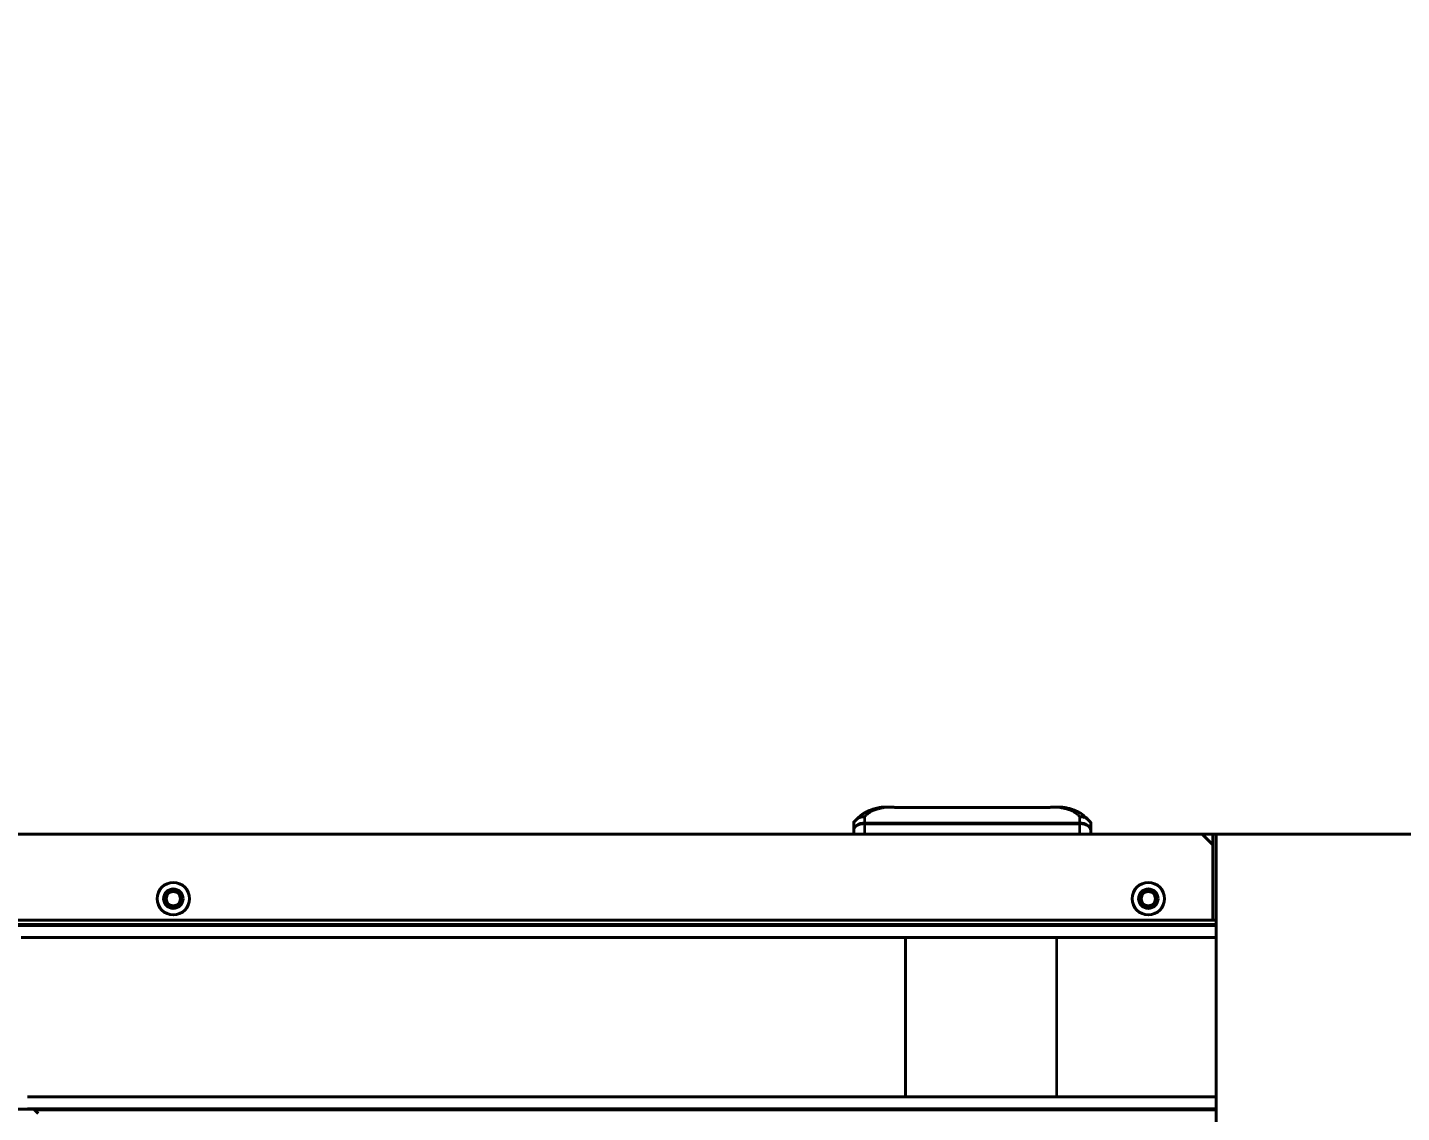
# Model space of a CAD drawing. Header units: millimetres. Extents: x 0 to 11890, y 0 to 8410.
# Drawn here: x 3409 to 4046, y 6450 to 6954 of the extents above; entities that cross this region are included whole.
import ezdxf

# ---------------------------------------------------------------- set-up
doc = ezdxf.new("R2010")
doc.units = ezdxf.units.MM
doc.header["$LTSCALE"] = 10
for name, color, linetype, lineweight in [('가시적인 것(ISO)', 3, 'Continuous', 40), ('가시적인 좁은 것(ISO)', 3, 'Continuous', 35), ('치수(ISO)', 2, 'Continuous', 25)]:
    doc.layers.add(name, color=color, linetype=linetype, lineweight=lineweight)
doc.styles.add('치수 텍스트_PSTEK_POSCO', font='isocp.shx')
doc.dimstyles.new('치수_PSTEK_POSCO', dxfattribs={"dimscale": 10, "dimtxt": 3, "dimasz": 2, "dimexe": 2, "dimexo": 2.5, "dimgap": 1, "dimtad": 1, "dimrnd": 1e-08, "dimdsep": 46, "dimtxsty": '치수 텍스트_PSTEK_POSCO', "dimcen": 0.09, "dimdle": 10, "dimclrd": 7, "dimclre": 7, "dimclrt": 2, "dimadec": 1, "dimazin": 2, "dimtfac": 1, "dimtmove": 0, "dimatfit": 3, "dimfxl": 0, "dimtolj": 1, "dimlwd": -1, "dimlwe": -1, "dimarcsym": 0})

# ---------------------------------------------------------------- blocks, each defined once
blk = doc.blocks.new('*D33')
at = {"layer": 'Defpoints', "color": 0}
for p in [(2184.83, 7619.6), (8116.83, 6944.6), (2184.83, 6219.6)]:
    blk.add_point(p, dxfattribs=at)
at = {"layer": '치수(ISO)', "color": 7}
for p, q in [((2184.83, 6269.6), (2184.83, 7659.6)), ((8116.83, 6994.6), (8116.83, 7659.6)), ((8076.83, 7619.6), (2224.83, 7619.6))]:
    blk.add_line(p, q, dxfattribs=at)
for points in [[(2224.83, 7626.26), (2224.83, 7612.93), (2184.83, 7619.6)], [(8076.83, 7626.26), (8076.83, 7612.93), (8116.83, 7619.6)]]:
    blk.add_solid(points, dxfattribs=at)
at = {"layer": '치수(ISO)', "color": 2, "insert": (5073.92, 7669.62), "char_height": 60, "attachment_point": 4, "style": '치수 텍스트_PSTEK_POSCO'}
blk.add_mtext('\\A1;5932', dxfattribs=at)
blk = doc.blocks.new('*D39')
at = {"layer": 'Defpoints', "color": 0}
for p in [(2406.83, 7439.6), (1606.83, 5027.6), (4228.33, 5027.6)]:
    blk.add_point(p, dxfattribs=at)
at = {"layer": '치수(ISO)', "color": 7}
for p, q in [((2356.83, 7439.6), (1566.83, 7439.6)), ((1606.83, 7399.6), (1606.83, 5067.6)), ((4178.33, 5027.6), (1566.83, 5027.6))]:
    blk.add_line(p, q, dxfattribs=at)
for points in [[(1600.16, 7399.6), (1613.49, 7399.6), (1606.83, 7439.6)], [(1600.16, 5067.6), (1613.49, 5067.6), (1606.83, 5027.6)]]:
    blk.add_solid(points, dxfattribs=at)
at = {"layer": '치수(ISO)', "color": 2, "insert": (1556.82, 6159.03), "char_height": 60, "attachment_point": 4, "rotation": 90, "style": '치수 텍스트_PSTEK_POSCO'}
blk.add_mtext('\\A1;2412', dxfattribs=at)

msp = doc.modelspace()

# ---------------------------------------------------------------- linework, layer by layer
at = {"layer": '가시적인 것(ISO)'}
for p, q in [((3809.679, 6592.097), (3806.276, 6592.097)), ((3882.076, 6591.926), (3812.076, 6591.926)), ((3887.877, 6592.097), (3884.474, 6592.097)), ((3792.076, 6581.308), (3792.076, 6585.109)), ((3792.076, 6579.597), (3792.076, 6581.308)), ((3902.076, 6585.109), (3902.076, 6581.308)), ((3902.076, 6581.308), (3902.076, 6579.597)), ((3953.826, 6579.597), (2998.826, 6579.597)), ((3958.826, 6579.597), (3953.826, 6579.597)), ((3953.826, 6579.597), (3958.826, 6574.597)), ((3958.826, 6579.597), (3960.326, 6579.597)), ((3958.826, 6574.597), (3958.826, 6579.597)), ((3958.826, 6539.597), (3958.826, 6574.597)), ((3960.326, 5809.597), (3960.326, 6579.597)), ((3960.326, 6579.597), (5202.326, 6579.597)), ((3960.326, 6539.597), (3317.147, 6539.597)), ((3317.147, 6537.597), (3960.326, 6537.597)), ((3405.647, 6531.597), (3816.147, 6531.597)), ((3886.147, 6531.597), (3816.147, 6531.597)), ((3816.147, 6531.597), (3816.147, 6457.597)), ((3886.147, 6531.597), (3960.326, 6531.597)), ((3816.147, 6457.597), (3408.647, 6457.597)), ((3816.147, 6457.597), (3886.147, 6457.597)), ((3960.326, 6457.597), (3886.147, 6457.597)), ((3295.647, 6451.854), (3411.647, 6451.854)), ((3411.647, 6451.854), (3413.647, 6449.974)), ((3960.326, 6451.597), (3411.92, 6451.597))]:
    msp.add_line(p, q, dxfattribs=at)
for centre, radius in [((3476.326, 6549.597), 7.5), ((3928.826, 6549.597), 7.5), ((3476.326, 6549.597), 4.5), ((3476.326, 6549.597), 3.323), ((3928.826, 6549.597), 4.5), ((3928.826, 6549.597), 3.323)]:
    msp.add_circle(centre, radius, dxfattribs=at)
for centre, start_param, end_param in [((3812.076, 6594.513), 4.3898616, 4.712389), ((3882.076, 6594.513), 4.712389, 5.0349164)]:
    msp.add_ellipse(centre, major_axis=(6, 0), ratio=0.4311095, start_param=start_param, end_param=end_param, dxfattribs=at)
for points, knots in [([(3793.334, 6586.337), (3793.465, 6586.463), (3793.598, 6586.59), (3793.734, 6586.717), (3793.87, 6586.845), (3794.009, 6586.974), (3794.152, 6587.103), (3794.17, 6587.12), (3794.188, 6587.136), (3794.206, 6587.152), (3794.287, 6587.226), (3794.37, 6587.3), (3794.453, 6587.375), (3794.498, 6587.415), (3794.544, 6587.455), (3794.59, 6587.495), (3794.63, 6587.531), (3794.671, 6587.566), (3794.711, 6587.601), (3794.747, 6587.632), (3794.782, 6587.663), (3794.818, 6587.694), (3794.872, 6587.74), (3794.926, 6587.786), (3794.981, 6587.832), (3795.005, 6587.853), (3795.03, 6587.873), (3795.054, 6587.893), (3795.076, 6587.912), (3795.099, 6587.931), (3795.121, 6587.95), (3795.169, 6587.989), (3795.217, 6588.029), (3795.265, 6588.068), (3795.276, 6588.077), (3795.287, 6588.086), (3795.298, 6588.095), (3795.381, 6588.162), (3795.465, 6588.23), (3795.551, 6588.297), (3795.555, 6588.301), (3795.56, 6588.305), (3795.565, 6588.309), (3795.646, 6588.373), (3795.729, 6588.437), (3795.814, 6588.502), (3795.837, 6588.519), (3795.86, 6588.537), (3795.884, 6588.555), (3795.951, 6588.605), (3796.019, 6588.656), (3796.088, 6588.707), (3796.133, 6588.74), (3796.179, 6588.773), (3796.225, 6588.806), (3796.275, 6588.842), (3796.325, 6588.878), (3796.376, 6588.913), (3796.447, 6588.963), (3796.52, 6589.013), (3796.594, 6589.063), (3796.622, 6589.082), (3796.65, 6589.101), (3796.679, 6589.12), (3796.705, 6589.138), (3796.731, 6589.155), (3796.757, 6589.172), (3796.783, 6589.19), (3796.81, 6589.207), (3796.836, 6589.224), (3796.889, 6589.258), (3796.942, 6589.293), (3796.996, 6589.327), (3797.068, 6589.372), (3797.14, 6589.417), (3797.214, 6589.461), (3797.251, 6589.484), (3797.289, 6589.506), (3797.327, 6589.529), (3797.365, 6589.551), (3797.404, 6589.574), (3797.443, 6589.597), (3797.461, 6589.607), (3797.479, 6589.617), (3797.497, 6589.628), (3797.519, 6589.64), (3797.54, 6589.653), (3797.562, 6589.665), (3797.569, 6589.669), (3797.576, 6589.673), (3797.583, 6589.677), (3797.587, 6589.679), (3797.59, 6589.68), (3797.593, 6589.682), (3797.603, 6589.688), (3797.613, 6589.694), (3797.623, 6589.699), (3797.639, 6589.708), (3797.655, 6589.717), (3797.67, 6589.725), (3797.675, 6589.728), (3797.68, 6589.731), (3797.685, 6589.733), (3797.766, 6589.778), (3797.848, 6589.822), (3797.931, 6589.866), (3797.962, 6589.882), (3797.993, 6589.898), (3798.023, 6589.913), (3798.158, 6589.983), (3798.295, 6590.05), (3798.433, 6590.115), (3798.517, 6590.155), (3798.602, 6590.195), (3798.687, 6590.233), (3798.708, 6590.243), (3798.729, 6590.252), (3798.75, 6590.261), (3798.772, 6590.271), (3798.793, 6590.281), (3798.815, 6590.29), (3798.858, 6590.309), (3798.901, 6590.328), (3798.943, 6590.346), (3799.112, 6590.419), (3799.283, 6590.489), (3799.456, 6590.557), (3799.472, 6590.563), (3799.487, 6590.569), (3799.503, 6590.575), (3799.656, 6590.635), (3799.811, 6590.692), (3799.968, 6590.749), (3800.071, 6590.786), (3800.175, 6590.822), (3800.28, 6590.858), (3800.345, 6590.88), (3800.411, 6590.903), (3800.477, 6590.924), (3800.676, 6590.99), (3800.877, 6591.054), (3801.08, 6591.115), (3801.215, 6591.156), (3801.35, 6591.196), (3801.487, 6591.235), (3801.624, 6591.274), (3801.761, 6591.312), (3801.899, 6591.35), (3802.037, 6591.387), (3802.176, 6591.424), (3802.315, 6591.46), (3802.372, 6591.475), (3802.429, 6591.49), (3802.486, 6591.505), (3802.569, 6591.526), (3802.651, 6591.546), (3802.734, 6591.567), (3802.815, 6591.587), (3802.896, 6591.607), (3802.978, 6591.627), (3803.059, 6591.647), (3803.14, 6591.666), (3803.222, 6591.686), (3803.302, 6591.705), (3803.383, 6591.724), (3803.464, 6591.743), (3803.502, 6591.752), (3803.541, 6591.761), (3803.58, 6591.77)], [0.003233251, 0.003233251, 0.003233251, 0.003233251, 0.004199145, 0.004199145, 0.004199145, 0.00516504, 0.00516504, 0.00516504, 0.005286522, 0.005286522, 0.005286522, 0.0058355, 0.0058355, 0.0058355, 0.006130935, 0.006130935, 0.006130935, 0.006389645, 0.006389645, 0.006389645, 0.006613882, 0.006613882, 0.006613882, 0.006949636, 0.006949636, 0.006949636, 0.007096829, 0.007096829, 0.007096829, 0.007232086, 0.007232086, 0.007232086, 0.00751631, 0.00751631, 0.00751631, 0.007579776, 0.007579776, 0.007579776, 0.008062724, 0.008062724, 0.008062724, 0.00808994, 0.00808994, 0.00808994, 0.008545671, 0.008545671, 0.008545671, 0.008671093, 0.008671093, 0.008671093, 0.009028618, 0.009028618, 0.009028618, 0.009261074, 0.009261074, 0.009261074, 0.009511565, 0.009511565, 0.009511565, 0.009861555, 0.009861555, 0.009861555, 0.009994513, 0.009994513, 0.009994513, 0.010115249, 0.010115249, 0.010115249, 0.010235986, 0.010235986, 0.010235986, 0.01047746, 0.01047746, 0.01047746, 0.01079726, 0.01079726, 0.01079726, 0.010960407, 0.010960407, 0.010960407, 0.011125515, 0.011125515, 0.011125515, 0.011201881, 0.011201881, 0.011201881, 0.011293358, 0.011293358, 0.011293358, 0.011322618, 0.011322618, 0.011322618, 0.011335706, 0.011335706, 0.011335706, 0.011378084, 0.011378084, 0.011378084, 0.011443354, 0.011443354, 0.011443354, 0.011462808, 0.011462808, 0.011462808, 0.011801185, 0.011801185, 0.011801185, 0.011926302, 0.011926302, 0.011926302, 0.012474965, 0.012474965, 0.012474965, 0.012810157, 0.012810157, 0.012810157, 0.012892196, 0.012892196, 0.012892196, 0.012977225, 0.012977225, 0.012977225, 0.013143492, 0.013143492, 0.013143492, 0.013799193, 0.013799193, 0.013799193, 0.013858091, 0.013858091, 0.013858091, 0.014439257, 0.014439257, 0.014439257, 0.014823985, 0.014823985, 0.014823985, 0.015064666, 0.015064666, 0.015064666, 0.01578988, 0.01578988, 0.01578988, 0.016272827, 0.016272827, 0.016272827, 0.016755774, 0.016755774, 0.016755774, 0.017238721, 0.017238721, 0.017238721, 0.017436642, 0.017436642, 0.017436642, 0.017721669, 0.017721669, 0.017721669, 0.01800108, 0.01800108, 0.01800108, 0.018279464, 0.018279464, 0.018279464, 0.018555258, 0.018555258, 0.018555258, 0.018687563, 0.018687563, 0.018687563, 0.018687563]), ([(3793.334, 6586.337), (3793.393, 6586.394), (3793.454, 6586.449), (3793.516, 6586.502), (3793.578, 6586.555), (3793.642, 6586.607), (3793.707, 6586.656), (3793.837, 6586.755), (3793.973, 6586.847), (3794.115, 6586.931), (3794.186, 6586.973), (3794.258, 6587.014), (3794.332, 6587.052), (3794.406, 6587.091), (3794.481, 6587.128), (3794.557, 6587.163), (3794.576, 6587.172), (3794.595, 6587.18), (3794.615, 6587.189), (3794.634, 6587.197), (3794.654, 6587.206), (3794.673, 6587.214), (3794.712, 6587.23), (3794.751, 6587.246), (3794.79, 6587.262), (3794.869, 6587.293), (3794.948, 6587.321), (3795.029, 6587.348), (3795.189, 6587.402), (3795.352, 6587.447), (3795.518, 6587.484), (3795.684, 6587.52), (3795.853, 6587.549), (3796.025, 6587.569), (3796.068, 6587.574), (3796.112, 6587.579), (3796.155, 6587.583), (3796.177, 6587.585), (3796.198, 6587.587), (3796.22, 6587.589), (3796.242, 6587.59), (3796.264, 6587.592), (3796.286, 6587.594), (3796.373, 6587.599), (3796.461, 6587.603), (3796.548, 6587.605), (3796.636, 6587.606), (3796.724, 6587.606), (3796.812, 6587.603), (3796.856, 6587.602), (3796.9, 6587.6), (3796.944, 6587.597), (3796.966, 6587.596), (3796.988, 6587.595), (3797.01, 6587.593), (3797.021, 6587.592), (3797.033, 6587.592), (3797.044, 6587.591), (3797.047, 6587.591), (3797.05, 6587.59), (3797.054, 6587.59), (3797.062, 6587.59), (3797.069, 6587.589), (3797.076, 6587.588)], [0, 0, 0, 0, 0.0002668312, 0.0002668312, 0.0002668312, 0.0005336623, 0.0005336623, 0.0005336623, 0.0010673247, 0.0010673247, 0.0010673247, 0.0013341559, 0.0013341559, 0.0013341559, 0.001600987, 0.001600987, 0.001600987, 0.0016676948, 0.0016676948, 0.0016676948, 0.0017344026, 0.0017344026, 0.0017344026, 0.0018678182, 0.0018678182, 0.0018678182, 0.0021346494, 0.0021346494, 0.0021346494, 0.0026683117, 0.0026683117, 0.0026683117, 0.0032019741, 0.0032019741, 0.0032019741, 0.0033353897, 0.0033353897, 0.0033353897, 0.0034020975, 0.0034020975, 0.0034020975, 0.0034688053, 0.0034688053, 0.0034688053, 0.0037356364, 0.0037356364, 0.0037356364, 0.0040024676, 0.0040024676, 0.0040024676, 0.0041358832, 0.0041358832, 0.0041358832, 0.004202591, 0.004202591, 0.004202591, 0.0042359449, 0.0042359449, 0.0042359449, 0.004246368, 0.004246368, 0.004246368, 0.0042692988, 0.0042692988, 0.0042692988, 0.0042692988]), ([(3803.58, 6591.77), (3803.629, 6591.782), (3803.678, 6591.793), (3803.776, 6591.815), (3803.825, 6591.825), (3803.874, 6591.836)], [0.000000133, 0.000000133, 0.000000133, 0.000000133, 0.015182265, 0.015182265, 0.030364354, 0.030364354, 0.030364354, 0.030364354]), ([(3803.874, 6591.836), (3803.965, 6591.855), (3804.055, 6591.873), (3804.145, 6591.89), (3804.237, 6591.907), (3804.329, 6591.924), (3804.42, 6591.939), (3804.513, 6591.955), (3804.606, 6591.969), (3804.699, 6591.983), (3804.75, 6591.99), (3804.8, 6591.997), (3804.851, 6592.003), (3804.923, 6592.013), (3804.996, 6592.022), (3805.069, 6592.03), (3805.138, 6592.037), (3805.207, 6592.044), (3805.276, 6592.051), (3805.304, 6592.053), (3805.332, 6592.056), (3805.361, 6592.058), (3805.398, 6592.061), (3805.436, 6592.064), (3805.473, 6592.067), (3805.49, 6592.068), (3805.508, 6592.07), (3805.525, 6592.071), (3805.539, 6592.072), (3805.552, 6592.073), (3805.566, 6592.074), (3805.58, 6592.075), (3805.594, 6592.075), (3805.607, 6592.076), (3805.625, 6592.077), (3805.642, 6592.078), (3805.66, 6592.079), (3805.67, 6592.08), (3805.68, 6592.081), (3805.69, 6592.081), (3805.739, 6592.084), (3805.787, 6592.086), (3805.836, 6592.088), (3805.891, 6592.09), (3805.947, 6592.092), (3806.002, 6592.094), (3806.009, 6592.094), (3806.016, 6592.094), (3806.022, 6592.094), (3806.068, 6592.095), (3806.113, 6592.096), (3806.159, 6592.096), (3806.207, 6592.097), (3806.256, 6592.097), (3806.305, 6592.097), (3806.35, 6592.097), (3806.396, 6592.097), (3806.441, 6592.096), (3806.446, 6592.096), (3806.452, 6592.096), (3806.457, 6592.096), (3806.462, 6592.095), (3806.468, 6592.095), (3806.473, 6592.095), (3806.478, 6592.095), (3806.483, 6592.095), (3806.489, 6592.095), (3806.494, 6592.095), (3806.499, 6592.095), (3806.504, 6592.095), (3806.51, 6592.095), (3806.515, 6592.094), (3806.52, 6592.094), (3806.56, 6592.093), (3806.601, 6592.092), (3806.641, 6592.091), (3806.678, 6592.09), (3806.715, 6592.088), (3806.751, 6592.087), (3806.785, 6592.085), (3806.819, 6592.084), (3806.852, 6592.082), (3806.883, 6592.08), (3806.913, 6592.079), (3806.943, 6592.077), (3806.97, 6592.075), (3806.997, 6592.074), (3807.024, 6592.072), (3807.048, 6592.07), (3807.072, 6592.069), (3807.096, 6592.067), (3807.116, 6592.066), (3807.137, 6592.064), (3807.158, 6592.063), (3807.176, 6592.061), (3807.193, 6592.06), (3807.212, 6592.06), (3807.22, 6592.059), (3807.229, 6592.059), (3807.238, 6592.059)], [0, 0, 0, 0, 0.0002782366, 0.0002782366, 0.0002782366, 0.0005605541, 0.0005605541, 0.0005605541, 0.0008464323, 0.0008464323, 0.0008464323, 0.001001373, 0.001001373, 0.001001373, 0.0012249284, 0.0012249284, 0.0012249284, 0.0014377087, 0.0014377087, 0.0014377087, 0.0015241652, 0.0015241652, 0.0015241652, 0.0016398396, 0.0016398396, 0.0016398396, 0.0016928743, 0.0016928743, 0.0016928743, 0.0017351528, 0.0017351528, 0.0017351528, 0.0017774767, 0.0017774767, 0.0017774767, 0.0018314305, 0.0018314305, 0.0018314305, 0.001862285, 0.001862285, 0.001862285, 0.0020125759, 0.0020125759, 0.0020125759, 0.0021833571, 0.0021833571, 0.0021833571, 0.0022038293, 0.0022038293, 0.0022038293, 0.0023438397, 0.0023438397, 0.0023438397, 0.002494075, 0.002494075, 0.002494075, 0.0026341018, 0.0026341018, 0.0026341018, 0.0026503416, 0.0026503416, 0.0026503416, 0.0026665889, 0.0026665889, 0.0026665889, 0.0026828443, 0.0026828443, 0.0026828443, 0.0026991084, 0.0026991084, 0.0026991084, 0.0027153818, 0.0027153818, 0.0027153818, 0.0028389585, 0.0028389585, 0.0028389585, 0.0029523794, 0.0029523794, 0.0029523794, 0.003055652, 0.003055652, 0.003055652, 0.0031487834, 0.0031487834, 0.0031487834, 0.0032317941, 0.0032317941, 0.0032317941, 0.0033047538, 0.0033047538, 0.0033047538, 0.0033679015, 0.0033679015, 0.0033679015, 0.0034221447, 0.0034221447, 0.0034221447, 0.0034487741, 0.0034487741, 0.0034487741, 0.0034487741]), ([(3810.175, 6592.059), (3810.123, 6592.066), (3810.072, 6592.073), (3809.899, 6592.091), (3809.784, 6592.097), (3809.678, 6592.097)], [-0.883783758, -0.883783758, -0.883783758, -0.883783758, -0.864738122, -0.864738122, -0.81774663, -0.81774663, -0.81774663, -0.81774663]), ([(3884.474, 6592.097), (3884.339, 6592.097), (3884.2, 6592.087), (3884.034, 6592.067), (3884.006, 6592.063), (3883.978, 6592.059)], [0.677428624, 0.677428624, 0.677428624, 0.677428624, 0.744888063, 0.744888063, 0.758175336, 0.758175336, 0.758175336, 0.758175336]), ([(3886.915, 6592.059), (3887.109, 6592.059), (3887.687, 6592.134), (3889.165, 6592.035), (3889.721, 6591.953), (3890.278, 6591.836)], [-0.44873377, -0.44873377, -0.44873377, -0.44873377, -0.17185275, -0.17185275, -0.00000103, -0.00000103, -0.00000103, -0.00000103]), ([(3890.278, 6591.836), (3890.328, 6591.825), (3890.377, 6591.815), (3890.475, 6591.793), (3890.524, 6591.782), (3890.573, 6591.77)], [0.000001788, 0.000001788, 0.000001788, 0.000001788, 0.015183519, 0.015183519, 0.03036562, 0.03036562, 0.03036562, 0.03036562]), ([(3890.573, 6591.77), (3890.612, 6591.761), (3890.65, 6591.752), (3890.689, 6591.743), (3890.77, 6591.724), (3890.851, 6591.705), (3890.931, 6591.686), (3891.013, 6591.666), (3891.094, 6591.647), (3891.175, 6591.627), (3891.256, 6591.607), (3891.337, 6591.587), (3891.418, 6591.567), (3891.501, 6591.546), (3891.584, 6591.526), (3891.667, 6591.505), (3892.002, 6591.419), (3892.335, 6591.33), (3892.664, 6591.235), (3893.006, 6591.138), (3893.343, 6591.034), (3893.676, 6590.924), (3893.744, 6590.902), (3893.813, 6590.879), (3893.881, 6590.855), (3893.983, 6590.82), (3894.084, 6590.785), (3894.185, 6590.749), (3894.347, 6590.691), (3894.507, 6590.631), (3894.665, 6590.569), (3894.676, 6590.565), (3894.686, 6590.561), (3894.697, 6590.557), (3894.718, 6590.548), (3894.74, 6590.54), (3894.762, 6590.531), (3894.794, 6590.518), (3894.826, 6590.505), (3894.858, 6590.493), (3894.922, 6590.467), (3894.985, 6590.441), (3895.049, 6590.414), (3895.103, 6590.392), (3895.156, 6590.369), (3895.209, 6590.346), (3895.252, 6590.328), (3895.295, 6590.309), (3895.338, 6590.29), (3895.367, 6590.277), (3895.396, 6590.265), (3895.424, 6590.252), (3895.438, 6590.246), (3895.452, 6590.239), (3895.466, 6590.233), (3895.551, 6590.195), (3895.636, 6590.155), (3895.72, 6590.115), (3895.866, 6590.046), (3896.01, 6589.975), (3896.151, 6589.902), (3896.175, 6589.89), (3896.198, 6589.878), (3896.222, 6589.866), (3896.305, 6589.822), (3896.387, 6589.778), (3896.468, 6589.733), (3896.48, 6589.727), (3896.491, 6589.721), (3896.502, 6589.715), (3896.511, 6589.709), (3896.52, 6589.704), (3896.53, 6589.699), (3896.535, 6589.696), (3896.54, 6589.693), (3896.545, 6589.69), (3896.55, 6589.688), (3896.555, 6589.685), (3896.56, 6589.682), (3896.57, 6589.677), (3896.579, 6589.672), (3896.589, 6589.666), (3896.617, 6589.65), (3896.646, 6589.634), (3896.674, 6589.617), (3896.686, 6589.611), (3896.698, 6589.604), (3896.71, 6589.597), (3896.754, 6589.571), (3896.798, 6589.545), (3896.842, 6589.519), (3896.875, 6589.5), (3896.907, 6589.48), (3896.939, 6589.461), (3897.013, 6589.417), (3897.085, 6589.372), (3897.156, 6589.327), (3897.159, 6589.325), (3897.163, 6589.323), (3897.166, 6589.321), (3897.272, 6589.254), (3897.375, 6589.187), (3897.476, 6589.119), (3897.504, 6589.1), (3897.532, 6589.082), (3897.559, 6589.063), (3897.632, 6589.014), (3897.703, 6588.965), (3897.774, 6588.915), (3897.826, 6588.879), (3897.877, 6588.843), (3897.928, 6588.806), (3897.972, 6588.774), (3898.016, 6588.743), (3898.059, 6588.711), (3898.106, 6588.676), (3898.152, 6588.642), (3898.198, 6588.608), (3898.221, 6588.591), (3898.244, 6588.574), (3898.267, 6588.556), (3898.29, 6588.539), (3898.312, 6588.522), (3898.335, 6588.505), (3898.421, 6588.439), (3898.505, 6588.374), (3898.588, 6588.309), (3898.591, 6588.306), (3898.595, 6588.303), (3898.599, 6588.3), (3898.685, 6588.232), (3898.77, 6588.164), (3898.853, 6588.097), (3898.864, 6588.087), (3898.876, 6588.078), (3898.888, 6588.068), (3898.936, 6588.029), (3898.984, 6587.989), (3899.031, 6587.95), (3899.053, 6587.931), (3899.075, 6587.913), (3899.097, 6587.895), (3899.122, 6587.874), (3899.147, 6587.853), (3899.171, 6587.832), (3899.226, 6587.786), (3899.28, 6587.74), (3899.334, 6587.694), (3899.37, 6587.663), (3899.406, 6587.632), (3899.441, 6587.601), (3899.482, 6587.566), (3899.522, 6587.531), (3899.563, 6587.496), (3899.609, 6587.455), (3899.654, 6587.415), (3899.699, 6587.375), (3899.783, 6587.3), (3899.866, 6587.226), (3899.947, 6587.152), (3899.965, 6587.136), (3899.983, 6587.12), (3900.001, 6587.103), (3900.143, 6586.974), (3900.282, 6586.846), (3900.417, 6586.718), (3900.554, 6586.59), (3900.688, 6586.463), (3900.819, 6586.337)], [0, 0, 0, 0, 0.000132875, 0.000132875, 0.000132875, 0.000409796, 0.000409796, 0.000409796, 0.000689222, 0.000689222, 0.000689222, 0.000968866, 0.000968866, 0.000968866, 0.001255397, 0.001255397, 0.001255397, 0.002418546, 0.002418546, 0.002418546, 0.003626436, 0.003626436, 0.003626436, 0.003875465, 0.003875465, 0.003875465, 0.004248709, 0.004248709, 0.004248709, 0.004844331, 0.004844331, 0.004844331, 0.004884079, 0.004884079, 0.004884079, 0.004965439, 0.004965439, 0.004965439, 0.005086547, 0.005086547, 0.005086547, 0.005328764, 0.005328764, 0.005328764, 0.00553487, 0.00553487, 0.00553487, 0.005700532, 0.005700532, 0.005700532, 0.005813197, 0.005813197, 0.005813197, 0.005867123, 0.005867123, 0.005867123, 0.006202047, 0.006202047, 0.006202047, 0.006782063, 0.006782063, 0.006782063, 0.006878157, 0.006878157, 0.006878157, 0.00721921, 0.00721921, 0.00721921, 0.007266496, 0.007266496, 0.007266496, 0.007304764, 0.007304764, 0.007304764, 0.00732705, 0.00732705, 0.00732705, 0.007347585, 0.007347585, 0.007347585, 0.007387604, 0.007387604, 0.007387604, 0.007508713, 0.007508713, 0.007508713, 0.007560329, 0.007560329, 0.007560329, 0.007750929, 0.007750929, 0.007750929, 0.007893939, 0.007893939, 0.007893939, 0.008219986, 0.008219986, 0.008219986, 0.008235362, 0.008235362, 0.008235362, 0.008719795, 0.008719795, 0.008719795, 0.008852523, 0.008852523, 0.008852523, 0.009204228, 0.009204228, 0.009204228, 0.009463177, 0.009463177, 0.009463177, 0.009688661, 0.009688661, 0.009688661, 0.009930878, 0.009930878, 0.009930878, 0.010051986, 0.010051986, 0.010051986, 0.010173094, 0.010173094, 0.010173094, 0.01063631, 0.01063631, 0.01063631, 0.010657527, 0.010657527, 0.010657527, 0.011141961, 0.011141961, 0.011141961, 0.011209703, 0.011209703, 0.011209703, 0.011493975, 0.011493975, 0.011493975, 0.011626394, 0.011626394, 0.011626394, 0.011776572, 0.011776572, 0.011776572, 0.012110827, 0.012110827, 0.012110827, 0.012337126, 0.012337126, 0.012337126, 0.01259526, 0.01259526, 0.01259526, 0.012892149, 0.012892149, 0.012892149, 0.013442277, 0.013442277, 0.013442277, 0.013564126, 0.013564126, 0.013564126, 0.014529867, 0.014529867, 0.014529867, 0.015501858, 0.015501858, 0.015501858, 0.015501858]), ([(3900.819, 6586.337), (3900.76, 6586.394), (3900.699, 6586.449), (3900.637, 6586.502), (3900.575, 6586.555), (3900.511, 6586.607), (3900.446, 6586.656), (3900.315, 6586.755), (3900.179, 6586.847), (3900.038, 6586.931), (3899.967, 6586.973), (3899.895, 6587.014), (3899.821, 6587.052), (3899.747, 6587.091), (3899.672, 6587.128), (3899.596, 6587.163), (3899.577, 6587.172), (3899.557, 6587.18), (3899.538, 6587.189), (3899.519, 6587.197), (3899.499, 6587.206), (3899.48, 6587.214), (3899.441, 6587.23), (3899.402, 6587.246), (3899.362, 6587.262), (3899.284, 6587.293), (3899.204, 6587.321), (3899.124, 6587.348), (3898.964, 6587.402), (3898.801, 6587.447), (3898.635, 6587.484), (3898.468, 6587.52), (3898.299, 6587.549), (3898.127, 6587.569), (3898.084, 6587.574), (3898.041, 6587.579), (3897.998, 6587.583), (3897.976, 6587.585), (3897.954, 6587.587), (3897.933, 6587.589), (3897.911, 6587.59), (3897.889, 6587.592), (3897.867, 6587.594), (3897.78, 6587.599), (3897.692, 6587.603), (3897.605, 6587.605), (3897.517, 6587.606), (3897.429, 6587.606), (3897.341, 6587.603), (3897.297, 6587.602), (3897.253, 6587.6), (3897.209, 6587.597), (3897.187, 6587.596), (3897.165, 6587.595), (3897.142, 6587.593), (3897.131, 6587.592), (3897.12, 6587.592), (3897.109, 6587.591), (3897.106, 6587.591), (3897.102, 6587.59), (3897.099, 6587.59), (3897.091, 6587.59), (3897.084, 6587.589), (3897.076, 6587.588)], [0, 0, 0, 0, 0.0002668383, 0.0002668383, 0.0002668383, 0.0005336766, 0.0005336766, 0.0005336766, 0.0010673532, 0.0010673532, 0.0010673532, 0.0013341915, 0.0013341915, 0.0013341915, 0.0016010298, 0.0016010298, 0.0016010298, 0.0016677393, 0.0016677393, 0.0016677393, 0.0017344489, 0.0017344489, 0.0017344489, 0.001867868, 0.001867868, 0.001867868, 0.0021347063, 0.0021347063, 0.0021347063, 0.0026683829, 0.0026683829, 0.0026683829, 0.0032020595, 0.0032020595, 0.0032020595, 0.0033354787, 0.0033354787, 0.0033354787, 0.0034021882, 0.0034021882, 0.0034021882, 0.0034688978, 0.0034688978, 0.0034688978, 0.0037357361, 0.0037357361, 0.0037357361, 0.0040025744, 0.0040025744, 0.0040025744, 0.0041359935, 0.0041359935, 0.0041359935, 0.0042027031, 0.0042027031, 0.0042027031, 0.0042360579, 0.0042360579, 0.0042360579, 0.0042464813, 0.0042464813, 0.0042464813, 0.0042694127, 0.0042694127, 0.0042694127, 0.0042694127]), ([(3792.076, 6585.109), (3792.076, 6585.109), (3792.076, 6585.109), (3792.076, 6585.109), (3792.076, 6585.109), (3792.076, 6585.109), (3792.076, 6585.109), (3792.076, 6585.109), (3792.076, 6585.109), (3792.077, 6585.109), (3792.077, 6585.11), (3792.089, 6585.121), (3792.138, 6585.17), (3792.358, 6585.387), (3792.509, 6585.537), (3792.846, 6585.866), (3792.94, 6585.957), (3793.135, 6586.147), (3793.23, 6586.238), (3793.334, 6586.337)], [-0.59188901, -0.59188901, -0.59188901, -0.59188901, -0.59141839, -0.59141839, -0.59088562, -0.59088562, -0.58969579, -0.58969579, -0.58600408, -0.58600408, -0.5549564, -0.5549564, -0.29647262, -0.29647262, -0.10710822, -0.10710822, -0.04732978, -0.04732978, -0.000001, -0.000001, -0.000001, -0.000001]), ([(3900.819, 6586.337), (3900.923, 6586.238), (3901.017, 6586.147), (3901.213, 6585.958), (3901.306, 6585.866), (3901.643, 6585.537), (3901.794, 6585.387), (3902.014, 6585.17), (3902.064, 6585.121), (3902.075, 6585.11), (3902.076, 6585.109), (3902.076, 6585.109), (3902.076, 6585.109), (3902.076, 6585.109), (3902.076, 6585.109), (3902.076, 6585.109), (3902.076, 6585.109), (3902.076, 6585.109), (3902.076, 6585.109), (3902.076, 6585.109)], [0.000001, 0.000001, 0.000001, 0.000001, 0.04730973, 0.04730973, 0.10705499, 0.10705499, 0.29630508, 0.29630508, 0.55492902, 0.55492902, 0.58599775, 0.58599775, 0.58969143, 0.58969143, 0.59088145, 0.59088145, 0.59141442, 0.59141442, 0.59188518, 0.59188518, 0.59188518, 0.59188518])]:
    msp.add_open_spline(points, degree=3, knots=knots, dxfattribs=at)
at = {"layer": '가시적인 좁은 것(ISO)'}
for p, q in [((3797.076, 6587.588), (3797.076, 6584.727)), ((3807.238, 6592.059), (3810.175, 6592.059)), ((3883.978, 6592.059), (3886.915, 6592.059)), ((3897.076, 6584.727), (3897.076, 6587.588)), ((3797.076, 6584.268), (3797.076, 6584.727)), ((3797.076, 6584.727), (3897.076, 6584.727)), ((3797.076, 6584.268), (3797.076, 6579.597)), ((3797.076, 6584.268), (3897.076, 6584.268)), ((3897.076, 6584.727), (3897.076, 6584.268)), ((3897.076, 6579.597), (3897.076, 6584.268)), ((3315.147, 6537.097), (3960.326, 6537.097)), ((3886.147, 6531.597), (3886.147, 6457.597)), ((3960.326, 6452.097), (3408.647, 6452.097))]:
    msp.add_line(p, q, dxfattribs=at)
for centre in [(3476.326, 6549.597), (3928.826, 6549.597)]:
    msp.add_arc(centre, 4, 170, 80, dxfattribs=at)
for centre, major_axis, ratio, start_param, end_param in [((3797.076, 6581.308), (5, 0), 0.6839043, 1.5707963, 3.1415927), ((3797.076, 6581.308), (5, 0), 0.5920744, 1.5707963, 3.1415927), ((3897.076, 6581.308), (-5, 0), 0.6839043, 3.1415927, 4.712389), ((3897.076, 6581.308), (-5, 0), 0.5920744, 3.1415927, 4.712389)]:
    msp.add_ellipse(centre, major_axis=major_axis, ratio=ratio, start_param=start_param, end_param=end_param, dxfattribs=at)
for points, knots in [([(3807.238, 6592.059), (3806.964, 6591.998), (3806.69, 6591.937), (3806.417, 6591.876), (3806.341, 6591.859), (3806.265, 6591.843), (3806.19, 6591.826), (3806.182, 6591.824), (3806.174, 6591.822), (3806.167, 6591.821), (3806.155, 6591.818), (3806.144, 6591.816), (3806.133, 6591.813), (3806.123, 6591.811), (3806.114, 6591.809), (3806.104, 6591.807), (3806.095, 6591.805), (3806.086, 6591.803), (3806.076, 6591.801), (3806.038, 6591.792), (3806, 6591.784), (3805.963, 6591.775), (3805.959, 6591.775), (3805.956, 6591.774), (3805.953, 6591.773), (3805.81, 6591.741), (3805.667, 6591.709), (3805.524, 6591.677), (3805.519, 6591.676), (3805.514, 6591.675), (3805.509, 6591.674), (3805.229, 6591.611), (3804.95, 6591.547), (3804.673, 6591.483), (3804.651, 6591.478), (3804.629, 6591.472), (3804.608, 6591.467), (3804.533, 6591.45), (3804.458, 6591.432), (3804.384, 6591.414), (3804.31, 6591.397), (3804.236, 6591.379), (3804.162, 6591.361), (3804.053, 6591.334), (3803.944, 6591.307), (3803.835, 6591.28), (3803.798, 6591.27), (3803.76, 6591.261), (3803.722, 6591.251), (3803.485, 6591.191), (3803.25, 6591.128), (3803.019, 6591.064), (3802.968, 6591.049), (3802.916, 6591.035), (3802.865, 6591.02), (3802.651, 6590.959), (3802.44, 6590.895), (3802.233, 6590.829), (3802.171, 6590.809), (3802.11, 6590.789), (3802.049, 6590.769), (3801.983, 6590.748), (3801.918, 6590.726), (3801.854, 6590.703), (3801.822, 6590.693), (3801.791, 6590.682), (3801.76, 6590.671), (3801.729, 6590.66), (3801.698, 6590.649), (3801.668, 6590.638), (3801.665, 6590.637), (3801.661, 6590.636), (3801.658, 6590.635), (3801.6, 6590.614), (3801.543, 6590.593), (3801.486, 6590.571), (3801.417, 6590.546), (3801.349, 6590.52), (3801.282, 6590.493), (3801.232, 6590.474), (3801.183, 6590.454), (3801.135, 6590.435), (3801.062, 6590.405), (3800.99, 6590.375), (3800.919, 6590.345), (3800.89, 6590.332), (3800.86, 6590.319), (3800.831, 6590.306), (3800.821, 6590.302), (3800.811, 6590.297), (3800.802, 6590.293), (3800.782, 6590.285), (3800.763, 6590.276), (3800.744, 6590.267), (3800.687, 6590.241), (3800.63, 6590.215), (3800.574, 6590.189), (3800.544, 6590.175), (3800.515, 6590.161), (3800.486, 6590.146), (3800.406, 6590.107), (3800.327, 6590.068), (3800.25, 6590.027), (3800.229, 6590.017), (3800.209, 6590.006), (3800.188, 6589.995), (3800.157, 6589.978), (3800.127, 6589.962), (3800.096, 6589.945), (3800.084, 6589.938), (3800.071, 6589.931), (3800.059, 6589.924), (3800.055, 6589.922), (3800.05, 6589.919), (3800.046, 6589.917), (3800.044, 6589.916), (3800.042, 6589.915), (3800.04, 6589.914), (3800.034, 6589.91), (3800.028, 6589.907), (3800.021, 6589.903), (3799.997, 6589.889), (3799.972, 6589.875), (3799.948, 6589.861), (3799.935, 6589.853), (3799.922, 6589.846), (3799.909, 6589.838), (3799.873, 6589.817), (3799.838, 6589.797), (3799.804, 6589.776), (3799.757, 6589.747), (3799.71, 6589.718), (3799.665, 6589.69), (3799.658, 6589.685), (3799.651, 6589.681), (3799.645, 6589.677), (3799.56, 6589.623), (3799.478, 6589.569), (3799.397, 6589.514), (3799.314, 6589.458), (3799.233, 6589.402), (3799.153, 6589.345), (3799.149, 6589.342), (3799.145, 6589.339), (3799.141, 6589.336), (3799.067, 6589.283), (3798.994, 6589.229), (3798.922, 6589.175), (3798.913, 6589.168), (3798.905, 6589.162), (3798.896, 6589.156), (3798.829, 6589.105), (3798.763, 6589.054), (3798.697, 6589.003), (3798.685, 6588.993), (3798.672, 6588.983), (3798.659, 6588.973), (3798.635, 6588.954), (3798.611, 6588.935), (3798.587, 6588.916), (3798.551, 6588.887), (3798.515, 6588.858), (3798.479, 6588.829), (3798.463, 6588.815), (3798.446, 6588.802), (3798.43, 6588.788), (3798.392, 6588.757), (3798.354, 6588.726), (3798.317, 6588.696), (3798.3, 6588.682), (3798.283, 6588.668), (3798.267, 6588.654), (3798.246, 6588.637), (3798.226, 6588.62), (3798.206, 6588.602), (3798.132, 6588.54), (3798.06, 6588.478), (3797.988, 6588.416), (3797.944, 6588.378), (3797.9, 6588.339), (3797.856, 6588.301), (3797.829, 6588.277), (3797.801, 6588.253), (3797.774, 6588.228), (3797.704, 6588.166), (3797.634, 6588.103), (3797.565, 6588.04), (3797.53, 6588.009), (3797.495, 6587.977), (3797.461, 6587.946), (3797.358, 6587.851), (3797.256, 6587.757), (3797.155, 6587.662), (3797.129, 6587.638), (3797.103, 6587.613), (3797.076, 6587.588)], [0, 0, 0, 0, 0.000941226, 0.000941226, 0.000941226, 0.001201193, 0.001201193, 0.001201193, 0.001227264, 0.001227264, 0.001227264, 0.001266185, 0.001266185, 0.001266185, 0.001298681, 0.001298681, 0.001298681, 0.001331177, 0.001331177, 0.001331177, 0.001461161, 0.001461161, 0.001461161, 0.001472717, 0.001472717, 0.001472717, 0.001963622, 0.001963622, 0.001963622, 0.001981148, 0.001981148, 0.001981148, 0.002945433, 0.002945433, 0.002945433, 0.003021715, 0.003021715, 0.003021715, 0.003282008, 0.003282008, 0.003282008, 0.003542231, 0.003542231, 0.003542231, 0.003927245, 0.003927245, 0.003927245, 0.004062017, 0.004062017, 0.004062017, 0.004909056, 0.004909056, 0.004909056, 0.005097908, 0.005097908, 0.005097908, 0.005890867, 0.005890867, 0.005890867, 0.00612767, 0.00612767, 0.00612767, 0.006381772, 0.006381772, 0.006381772, 0.006504499, 0.006504499, 0.006504499, 0.006627225, 0.006627225, 0.006627225, 0.006639885, 0.006639885, 0.006639885, 0.006872678, 0.006872678, 0.006872678, 0.007155595, 0.007155595, 0.007155595, 0.007363584, 0.007363584, 0.007363584, 0.007678194, 0.007678194, 0.007678194, 0.007809907, 0.007809907, 0.007809907, 0.007854489, 0.007854489, 0.007854489, 0.007941877, 0.007941877, 0.007941877, 0.008205599, 0.008205599, 0.008205599, 0.008345395, 0.008345395, 0.008345395, 0.008731939, 0.008731939, 0.008731939, 0.0088363, 0.0088363, 0.0088363, 0.008994563, 0.008994563, 0.008994563, 0.009060163, 0.009060163, 0.009060163, 0.009081753, 0.009081753, 0.009081753, 0.009092955, 0.009092955, 0.009092955, 0.00912574, 0.00912574, 0.00912574, 0.00925683, 0.00925683, 0.00925683, 0.009327206, 0.009327206, 0.009327206, 0.009518765, 0.009518765, 0.009518765, 0.009780407, 0.009780407, 0.009780407, 0.009818111, 0.009818111, 0.009818111, 0.010302942, 0.010302942, 0.010302942, 0.010799923, 0.010799923, 0.010799923, 0.01082464, 0.01082464, 0.01082464, 0.011290828, 0.011290828, 0.011290828, 0.011345653, 0.011345653, 0.011345653, 0.011781734, 0.011781734, 0.011781734, 0.011866099, 0.011866099, 0.011866099, 0.012027187, 0.012027187, 0.012027187, 0.012272639, 0.012272639, 0.012272639, 0.012386176, 0.012386176, 0.012386176, 0.012646356, 0.012646356, 0.012646356, 0.012763545, 0.012763545, 0.012763545, 0.012906512, 0.012906512, 0.012906512, 0.013426705, 0.013426705, 0.013426705, 0.013745356, 0.013745356, 0.013745356, 0.013946774, 0.013946774, 0.013946774, 0.014466737, 0.014466737, 0.014466737, 0.014727167, 0.014727167, 0.014727167, 0.015506409, 0.015506409, 0.015506409, 0.015708978, 0.015708978, 0.015708978, 0.015708978]), ([(3897.076, 6587.588), (3897.05, 6587.613), (3897.024, 6587.638), (3896.998, 6587.662), (3896.897, 6587.757), (3896.795, 6587.851), (3896.692, 6587.946), (3896.657, 6587.977), (3896.623, 6588.009), (3896.588, 6588.04), (3896.519, 6588.103), (3896.449, 6588.166), (3896.379, 6588.228), (3896.351, 6588.253), (3896.324, 6588.277), (3896.297, 6588.301), (3896.253, 6588.339), (3896.209, 6588.378), (3896.165, 6588.416), (3896.093, 6588.478), (3896.021, 6588.54), (3895.947, 6588.602), (3895.927, 6588.619), (3895.907, 6588.636), (3895.887, 6588.653), (3895.87, 6588.667), (3895.853, 6588.681), (3895.836, 6588.696), (3895.799, 6588.726), (3895.761, 6588.757), (3895.723, 6588.788), (3895.707, 6588.801), (3895.691, 6588.814), (3895.675, 6588.827), (3895.615, 6588.876), (3895.555, 6588.925), (3895.494, 6588.973), (3895.482, 6588.982), (3895.47, 6588.991), (3895.458, 6589.001), (3895.392, 6589.053), (3895.325, 6589.104), (3895.257, 6589.156), (3895.249, 6589.161), (3895.242, 6589.167), (3895.234, 6589.173), (3895.161, 6589.227), (3895.087, 6589.282), (3895.011, 6589.336), (3895.008, 6589.338), (3895.005, 6589.341), (3895.002, 6589.343), (3894.923, 6589.399), (3894.843, 6589.455), (3894.761, 6589.511), (3894.679, 6589.567), (3894.595, 6589.622), (3894.509, 6589.677), (3894.502, 6589.681), (3894.495, 6589.685), (3894.488, 6589.69), (3894.443, 6589.718), (3894.396, 6589.747), (3894.349, 6589.776), (3894.314, 6589.797), (3894.278, 6589.818), (3894.242, 6589.839), (3894.23, 6589.847), (3894.217, 6589.854), (3894.205, 6589.861), (3894.181, 6589.875), (3894.156, 6589.889), (3894.132, 6589.903), (3894.125, 6589.907), (3894.119, 6589.91), (3894.113, 6589.914), (3894.109, 6589.915), (3894.106, 6589.917), (3894.102, 6589.919), (3894.1, 6589.921), (3894.097, 6589.922), (3894.094, 6589.924), (3894.082, 6589.931), (3894.069, 6589.938), (3894.057, 6589.945), (3894.024, 6589.963), (3893.991, 6589.981), (3893.958, 6589.998), (3893.94, 6590.008), (3893.921, 6590.018), (3893.903, 6590.027), (3893.822, 6590.07), (3893.739, 6590.112), (3893.654, 6590.153), (3893.629, 6590.165), (3893.604, 6590.177), (3893.579, 6590.189), (3893.551, 6590.202), (3893.522, 6590.215), (3893.494, 6590.229), (3893.467, 6590.241), (3893.439, 6590.253), (3893.412, 6590.266), (3893.398, 6590.272), (3893.384, 6590.278), (3893.371, 6590.285), (3893.357, 6590.291), (3893.343, 6590.297), (3893.329, 6590.303), (3893.326, 6590.304), (3893.324, 6590.305), (3893.322, 6590.306), (3893.292, 6590.319), (3893.263, 6590.332), (3893.234, 6590.345), (3893.115, 6590.395), (3892.994, 6590.445), (3892.871, 6590.493), (3892.793, 6590.524), (3892.714, 6590.554), (3892.634, 6590.584), (3892.588, 6590.601), (3892.541, 6590.618), (3892.495, 6590.635), (3892.366, 6590.681), (3892.236, 6590.725), (3892.104, 6590.769), (3892.034, 6590.792), (3891.964, 6590.815), (3891.893, 6590.838), (3891.695, 6590.901), (3891.493, 6590.961), (3891.287, 6591.02), (3891.229, 6591.037), (3891.171, 6591.053), (3891.113, 6591.07), (3890.889, 6591.132), (3890.661, 6591.192), (3890.431, 6591.251), (3890.388, 6591.262), (3890.345, 6591.273), (3890.302, 6591.284), (3890.199, 6591.31), (3890.095, 6591.335), (3889.991, 6591.361), (3889.917, 6591.379), (3889.843, 6591.397), (3889.769, 6591.414), (3889.694, 6591.432), (3889.62, 6591.45), (3889.545, 6591.467), (3889.52, 6591.473), (3889.494, 6591.479), (3889.468, 6591.485), (3889.195, 6591.549), (3888.92, 6591.612), (3888.644, 6591.674), (3888.636, 6591.676), (3888.629, 6591.677), (3888.621, 6591.679), (3888.479, 6591.711), (3888.337, 6591.743), (3888.195, 6591.774), (3888.155, 6591.783), (3888.116, 6591.792), (3888.077, 6591.801), (3888.067, 6591.803), (3888.058, 6591.805), (3888.048, 6591.807), (3888.039, 6591.809), (3888.029, 6591.811), (3888.02, 6591.813), (3888.007, 6591.816), (3887.994, 6591.819), (3887.981, 6591.822), (3887.975, 6591.823), (3887.969, 6591.824), (3887.963, 6591.826), (3887.888, 6591.843), (3887.812, 6591.859), (3887.736, 6591.876), (3887.462, 6591.937), (3887.188, 6591.998), (3886.915, 6592.059)], [0, 0, 0, 0, 0.000201398, 0.000201398, 0.000201398, 0.000976813, 0.000976813, 0.000976813, 0.001235584, 0.001235584, 0.001235584, 0.001753207, 0.001753207, 0.001753207, 0.001953627, 0.001953627, 0.001953627, 0.002271266, 0.002271266, 0.002271266, 0.002789839, 0.002789839, 0.002789839, 0.00293044, 0.00293044, 0.00293044, 0.003049351, 0.003049351, 0.003049351, 0.003309012, 0.003309012, 0.003309012, 0.003418847, 0.003418847, 0.003418847, 0.003828196, 0.003828196, 0.003828196, 0.003907254, 0.003907254, 0.003907254, 0.004346895, 0.004346895, 0.004346895, 0.00439566, 0.00439566, 0.00439566, 0.004865012, 0.004865012, 0.004865012, 0.004884067, 0.004884067, 0.004884067, 0.005372474, 0.005372474, 0.005372474, 0.005860881, 0.005860881, 0.005860881, 0.00589899, 0.00589899, 0.00589899, 0.006156887, 0.006156887, 0.006156887, 0.006349287, 0.006349287, 0.006349287, 0.006414484, 0.006414484, 0.006414484, 0.006543158, 0.006543158, 0.006543158, 0.006575312, 0.006575312, 0.006575312, 0.006593491, 0.006593491, 0.006593491, 0.006607461, 0.006607461, 0.006607461, 0.006671742, 0.006671742, 0.006671742, 0.006837694, 0.006837694, 0.006837694, 0.006928633, 0.006928633, 0.006928633, 0.007326101, 0.007326101, 0.007326101, 0.007441302, 0.007441302, 0.007441302, 0.007570304, 0.007570304, 0.007570304, 0.007692406, 0.007692406, 0.007692406, 0.007753457, 0.007753457, 0.007753457, 0.007814508, 0.007814508, 0.007814508, 0.007824866, 0.007824866, 0.007824866, 0.007952801, 0.007952801, 0.007952801, 0.008465555, 0.008465555, 0.008465555, 0.008791321, 0.008791321, 0.008791321, 0.008979729, 0.008979729, 0.008979729, 0.009495201, 0.009495201, 0.009495201, 0.009768134, 0.009768134, 0.009768134, 0.010529638, 0.010529638, 0.010529638, 0.010744948, 0.010744948, 0.010744948, 0.011567935, 0.011567935, 0.011567935, 0.011721761, 0.011721761, 0.011721761, 0.012088258, 0.012088258, 0.012088258, 0.012348621, 0.012348621, 0.012348621, 0.01260898, 0.01260898, 0.01260898, 0.012698575, 0.012698575, 0.012698575, 0.013649254, 0.013649254, 0.013649254, 0.013675388, 0.013675388, 0.013675388, 0.014163795, 0.014163795, 0.014163795, 0.014298794, 0.014298794, 0.014298794, 0.014331266, 0.014331266, 0.014331266, 0.014363739, 0.014363739, 0.014363739, 0.014407998, 0.014407998, 0.014407998, 0.014428684, 0.014428684, 0.014428684, 0.014688465, 0.014688465, 0.014688465, 0.015629015, 0.015629015, 0.015629015, 0.015629015])]:
    msp.add_open_spline(points, degree=3, knots=knots, dxfattribs=at)

# ---------------------------------------------------------------- dimensions: what is measured, and where the dimension line sits
at = {"layer": '치수(ISO)', "color": 7}
for base, p1, p2, angle, picture, middle in [((2184.826, 7619.597), (8116.826, 6944.597), (2184.826, 6219.597), 180, '*D33', (5150.826, 7619.597)), ((1606.826, 5027.597), (2406.826, 7439.597), (4228.326, 5027.597), 90, '*D39', (1606.826, 6233.597))]:
    dim = msp.add_linear_dim(base=base, p1=p1, p2=p2, angle=angle, dimstyle='치수_PSTEK_POSCO', override={"dimscale": 20, "dimtofl": 0, "dimatfit": 1}, dxfattribs=at)
    dim.commit()
    dim.dimension.update_dxf_attribs({"geometry": picture, "text_midpoint": middle, "dimtype": 160})

doc.saveas('drawing.dxf')
